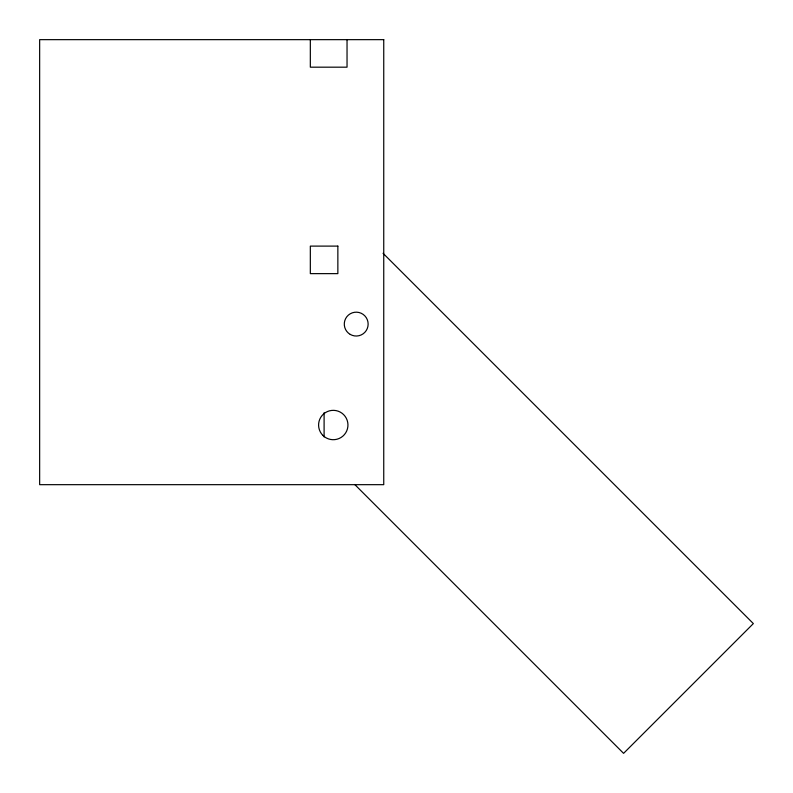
<?xml version="1.0" encoding="UTF-8"?>
<svg xmlns="http://www.w3.org/2000/svg" width="793" height="793" viewBox="0 0 793 793"><rect width="100%" height="100%" fill="white"/><g stroke="black" fill="none" stroke-linecap="round" stroke-linejoin="round"><path stroke-width="1.19" d="M383.059 253.294L753.35 623.585L623.585 753.35L354.749 484.513M347.037 39.65L347.037 67.177L310.331 67.177L310.331 39.65M324.099 412.727L324.099 436.923M383.743 39.65L39.65 39.65L39.65 484.672L383.743 484.672L383.743 39.65M337.858 246.108L310.331 246.108L310.331 273.635L337.858 273.635L337.858 246.108M350.248 334.428A11.925 11.925 0 0 0 368.14 324.099A11.925 11.925 0 0 0 350.248 313.77A11.925 11.925 0 0 0 350.248 334.428M322.89 435.407A14.68 14.68 0 0 0 347.453 428.825A14.68 14.68 0 0 0 329.472 410.843A14.68 14.68 0 0 0 322.89 435.407"/></g></svg>
